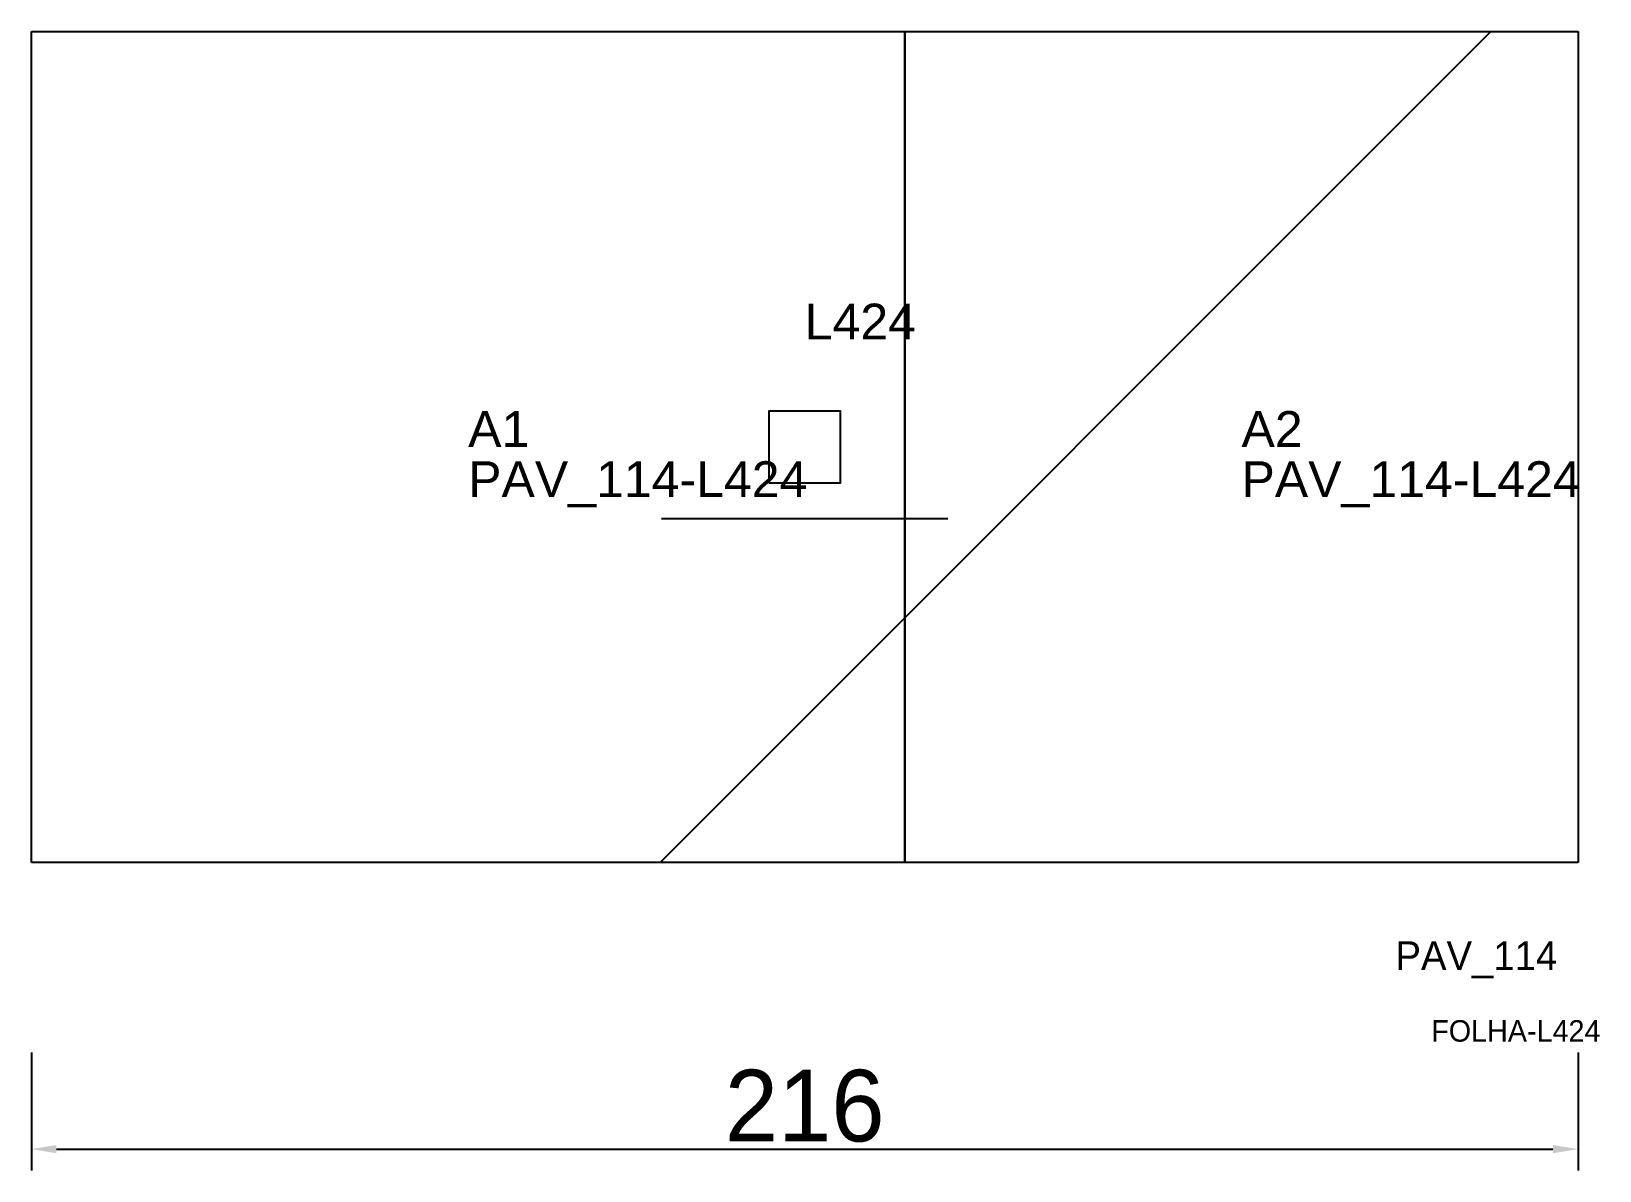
# Model space of a CAD drawing. Header units: metres. Extents: x 222 to 441, y 42 to 202.
import ezdxf

# ---------------------------------------------------------------- set-up
doc = ezdxf.new("R2010")
doc.units = ezdxf.units.M
for name, color, linetype in [('3', 3, 'CONTINUOUS'), ('AUX00', 7, 'CONTINUOUS'), ('COTA', 241, 'CONTINUOUS'), ('FOLHA', 255, 'CONTINUOUS'), ('Hachura', 251, 'CONTINUOUS'), ('NOMENCLATURA', 7, 'CONTINUOUS'), ('Nível', 160, 'CONTINUOUS'), ('Painéis', 200, 'CONTINUOUS'), ('Pilares', 5, 'CONTINUOUS'), ('SARR_2.2x7', 40, 'CONTINUOUS')]:
    doc.layers.add(name, color=color, linetype=linetype)
doc.styles.add('ARIAL', font='Arial.ttf')
doc.styles.add('STR_STANDARD', font='arial.ttf')
doc.dimstyles.new('EZ DXF', dxfattribs={"dimtxt": 10, "dimasz": 3.5, "dimexe": 3, "dimexo": 1.5, "dimgap": 1, "dimtad": 1, "dimdec": 1, "dimdsep": 46, "dimcen": 2.5, "dimazin": 3, "dimtfac": 1, "dimtmove": 0, "dimatfit": 3})

msp = doc.modelspace()

# ---------------------------------------------------------------- hatches: boundary and pattern name
at = {"layer": 'Hachura'}
h = msp.add_hatch(dxfattribs=at)
h.set_pattern_fill('ANSI31', scale=50)
h.paths.add_polyline_path([(412.7, 85.5), (222.2, 85.5), (222.2, 201.5), (438.2, 201.5), (438.2, 85.5)])
h = msp.add_hatch(dxfattribs=at)
h.set_pattern_fill('ANSI31', scale=50)
h.paths.add_polyline_path([(412.7, 85.5), (222.2, 85.5), (222.2, 201.5), (438.2, 201.5), (438.2, 85.5)])

# ---------------------------------------------------------------- linework, layer by layer
at = {"layer": '3'}
msp.add_lwpolyline([(344.2, 85.5), (344.2, 201.5)], close=True, dxfattribs=at)
msp.add_lwpolyline([(344.2, 85.5), (344.2, 201.5)], close=True, dxfattribs=at)
at = {"layer": 'Painéis', "color": 200}
for p, q in [((222.2, 85.5), (222.2, 201.5)), ((222.2, 201.5), (438.2, 201.5)), ((222.2, 85.5), (222.2, 201.5)), ((222.2, 201.5), (438.2, 201.5)), ((438.2, 201.5), (438.2, 85.5)), ((438.2, 201.5), (438.2, 85.5)), ((412.7, 85.5), (222.2, 85.5)), ((412.7, 85.5), (222.2, 85.5)), ((438.2, 85.5), (412.7, 85.5)), ((438.2, 85.5), (412.7, 85.5))]:
    msp.add_line(p, q, dxfattribs=at)
at = {"layer": 'Pilares'}
msp.add_lwpolyline([(325.2, 138.5), (335.2, 138.5), (335.2, 148.5), (325.2, 148.5)], close=True, dxfattribs=at)
msp.add_lwpolyline([(325.2, 138.5), (335.2, 138.5), (335.2, 148.5), (325.2, 148.5)], close=True, dxfattribs=at)
at = {"layer": 'SARR_2.2x7'}
msp.add_line((310.2, 133.5), (350.2, 133.5), dxfattribs=at)
msp.add_line((310.2, 133.5), (350.2, 133.5), dxfattribs=at)

# ---------------------------------------------------------------- texts
at = {"layer": '3', "style": 'STR_STANDARD'}
for s, p in [('A1', (283.2, 143.5)), ('A1', (283.2, 143.5)), ('A2', (391.2, 143.5)), ('A2', (391.2, 143.5))]:
    msp.add_text(s, height=5, dxfattribs=at).set_placement(p)
at = {"layer": 'AUX00', "style": 'STR_STANDARD'}
for p in [(283.2, 136.5), (283.2, 136.5), (391.2, 136.5), (391.2, 136.5)]:
    msp.add_text('PAV_114-L424', height=5, dxfattribs=at).set_placement(p)
at = {"layer": 'FOLHA'}
msp.add_text('FOLHA-L424', height=3, dxfattribs=at).set_placement((417.7, 60.5))
msp.add_text('FOLHA-L424', height=3, dxfattribs=at).set_placement((417.7, 60.5))
at = {"layer": 'NOMENCLATURA', "insert": (330.2, 163.5), "char_height": 5, "attachment_point": 1, "style": 'ARIAL'}
msp.add_mtext('L424', dxfattribs=at)
msp.add_mtext('L424', dxfattribs=at)
at = {"layer": 'Nível'}
msp.add_text('PAV_114', height=4, dxfattribs=at).set_placement((412.7, 70.5))
msp.add_text('PAV_114', height=4, dxfattribs=at).set_placement((412.7, 70.5))

# ---------------------------------------------------------------- dimensions: what is measured, and where the dimension line sits
at = {"layer": 'COTA'}
msp.add_linear_dim(base=(222.2, 45.5), p1=(222.2, 60.5), p2=(438.2, 60.5), dimstyle='EZ DXF', dxfattribs=at).render()
msp.add_linear_dim(base=(222.2, 45.5), p1=(222.2, 60.5), p2=(438.2, 60.5), dimstyle='EZ DXF', dxfattribs=at).render()

doc.saveas('drawing.dxf')
